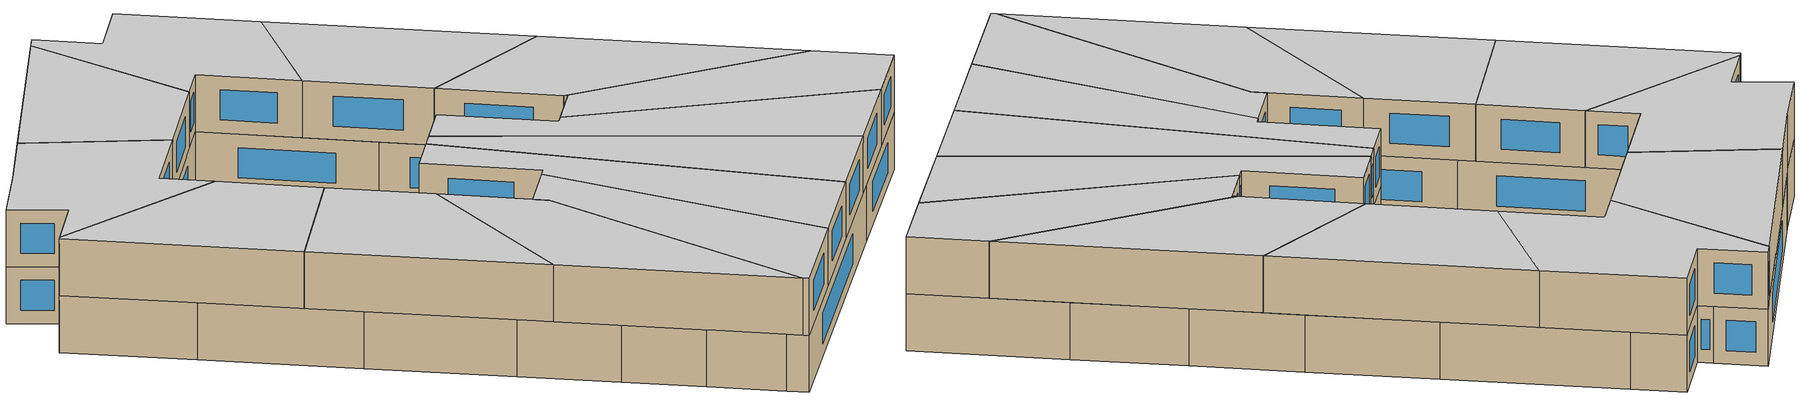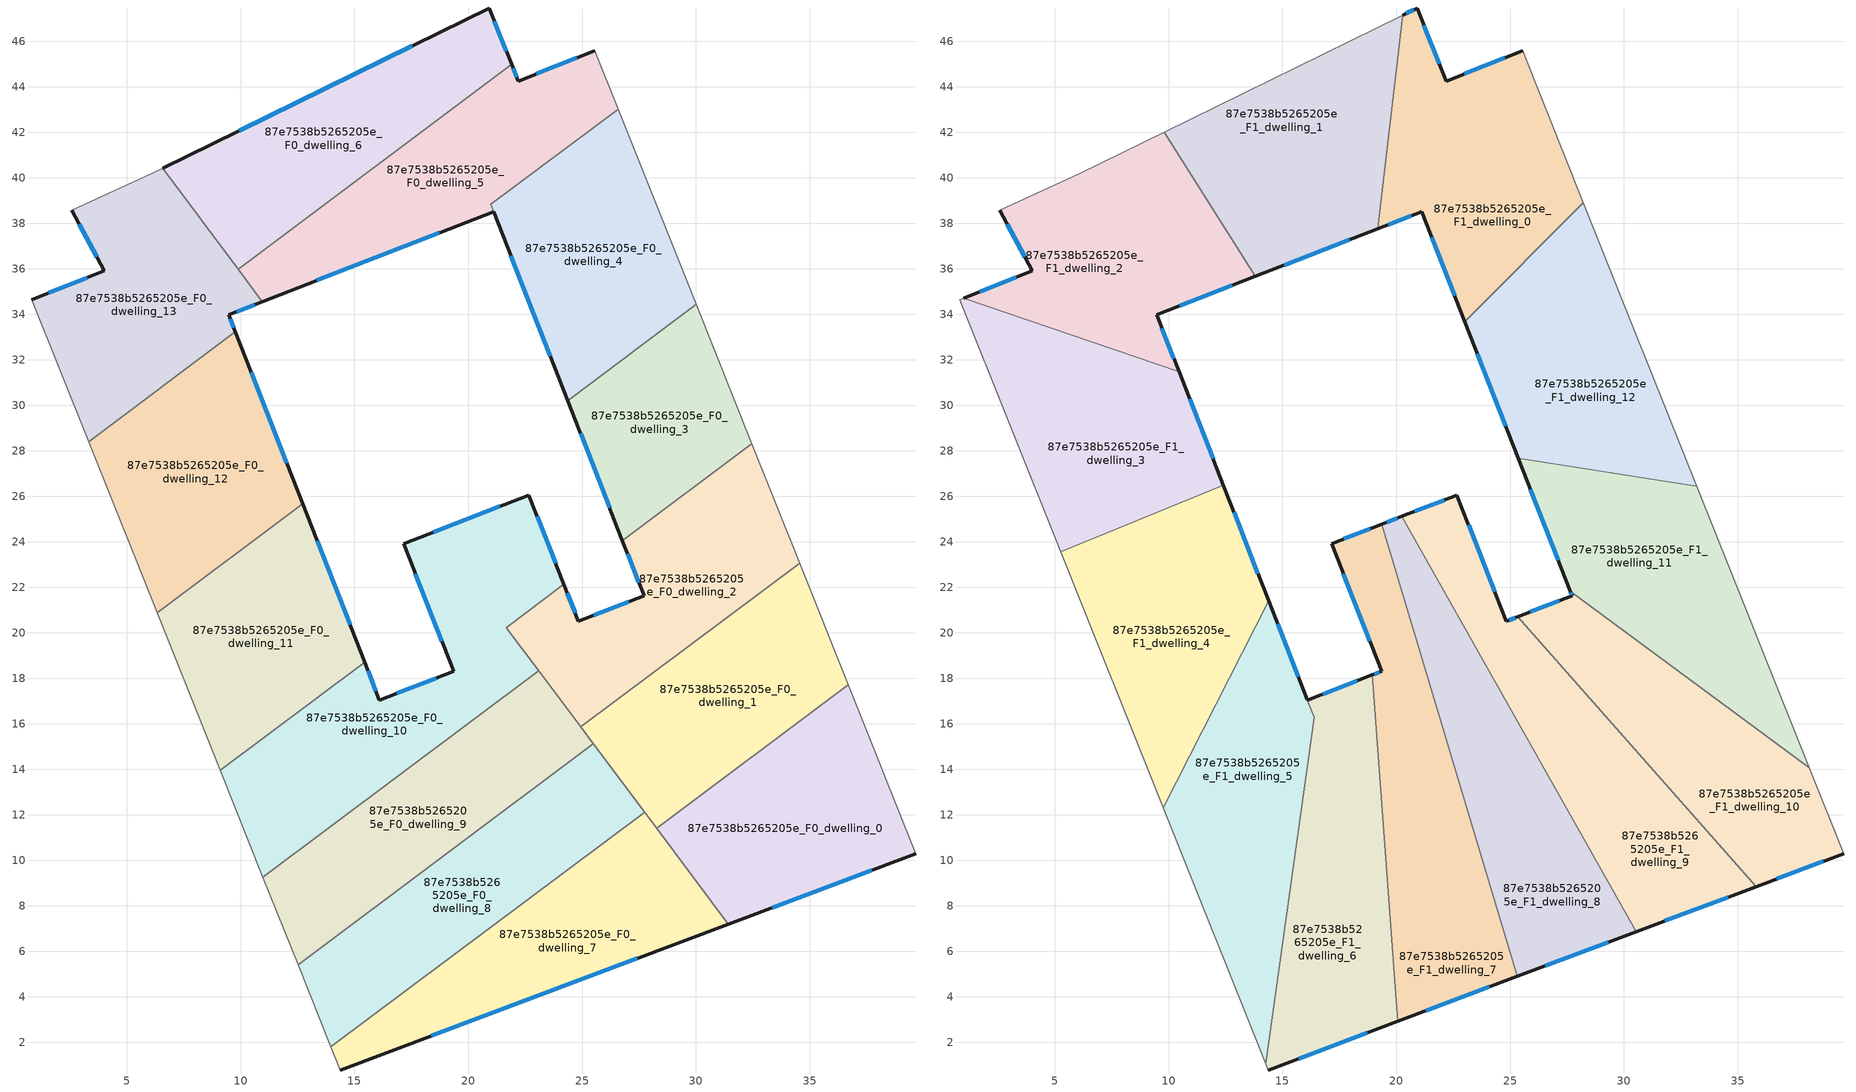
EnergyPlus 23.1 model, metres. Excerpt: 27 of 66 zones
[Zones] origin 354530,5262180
87e7538b5265205e_F0_dwelling_0
 floor ground (EU_floor_Construction): 36.7,17.71 39.67,10.3 31.42,7.2 28.28,11.4 z0
 wall outside (EU_wall_Construction): 31.42,7.2 39.67,10.3 z0:3
 wall to 87e7538b5265205e_F0_dwelling_1 (EU_wall_Construction): 36.7,17.71 28.28,11.4 z0:3
 wall adiabatic (EU_wall_Construction): 39.67,10.3 36.7,17.71 z0:3
 wall to 87e7538b5265205e_F0_dwelling_7 (EU_wall_Construction): 28.28,11.4 31.42,7.2 z0:3
 window (EU_Window_Construction): 33.36,7.92 37.73,9.57 z0.7:2.3
87e7538b5265205e_F0_dwelling_1
 floor ground (EU_floor_Construction): 34.56,23.06 36.7,17.71 28.28,11.4 24.94,15.86 z0
 wall to 87e7538b5265205e_F0_dwelling_2 (EU_wall_Construction): 34.56,23.06 24.94,15.86 z0:3
 wall adiabatic (EU_wall_Construction): 36.7,17.71 34.56,23.06 z0:3
 wall to 87e7538b5265205e_F0_dwelling_8 (EU_wall_Construction): 25.49,15.12 27.75,12.11 z0:3
 wall to 87e7538b5265205e_F0_dwelling_7 (EU_wall_Construction): 27.75,12.11 28.28,11.4 z0:3
 wall to 87e7538b5265205e_F0_dwelling_9 (EU_wall_Construction): 24.94,15.86 25.49,15.12 z0:3
87e7538b5265205e_F0_dwelling_10
 floor ground (EU_floor_Construction): 22.67,26.05 24.21,22.13 21.67,20.23 23.09,18.33 10.98,9.27 9.09,13.96 15.44,18.71 16.1,17.04 19.36,18.31 17.16,23.92 z0
 wall outside (EU_wall_Construction): 24.21,22.13 22.67,26.05 17.16,23.92 19.36,18.31 16.1,17.04 15.44,18.71 z0:3
 wall to 87e7538b5265205e_F0_dwelling_9 (EU_wall_Construction): 10.98,9.27 23.09,18.33 z0:3
 wall adiabatic (EU_wall_Construction): 9.09,13.96 10.98,9.27 z0:3
 wall to 87e7538b5265205e_F0_dwelling_11 (EU_wall_Construction): 15.44,18.71 9.09,13.96 z0:3
 wall to 87e7538b5265205e_F0_dwelling_2 (EU_wall_Construction): 23.09,18.33 21.67,20.23 24.21,22.13 z0:3
 window (EU_Window_Construction): 15.94,17.44 15.6,18.32 / 18.59,18.01 16.86,17.34 / 17.68,22.6 18.85,19.63 / 21.37,25.55 18.46,24.42 / 23.84,23.05 23.03,25.13 z0.7:2.3
87e7538b5265205e_F0_dwelling_11
 floor ground (EU_floor_Construction): 12.72,25.67 15.44,18.71 9.09,13.96 6.32,20.88 z0
 wall outside (EU_wall_Construction): 15.44,18.71 12.72,25.67 z0:3
 wall to 87e7538b5265205e_F0_dwelling_12 (EU_wall_Construction): 12.72,25.67 6.32,20.88 z0:3
 wall adiabatic (EU_wall_Construction): 6.32,20.88 9.09,13.96 z0:3
 window (EU_Window_Construction): 14.8,20.35 13.36,24.04 z0.7:2.3
87e7538b5265205e_F0_dwelling_12
 floor ground (EU_floor_Construction): 9.76,33.23 12.72,25.67 6.32,20.88 3.31,28.41 z0
 wall outside (EU_wall_Construction): 12.72,25.67 9.76,33.23 z0:3
 wall to 87e7538b5265205e_F0_dwelling_13 (EU_wall_Construction): 9.76,33.23 3.31,28.41 z0:3
 wall adiabatic (EU_wall_Construction): 3.31,28.41 6.32,20.88 z0:3
 window (EU_Window_Construction): 12.03,27.45 10.46,31.46 z0.7:2.3
87e7538b5265205e_F0_dwelling_13
 floor ground (EU_floor_Construction): 6.57,40.41 10.95,34.55 9.47,33.98 9.76,33.23 3.31,28.41 0.81,34.64 4,35.9 2.58,38.57 6.08,40.17 z0
 wall outside (EU_wall_Construction): 9.76,33.23 9.47,33.98 10.95,34.55 / 2.58,38.57 4,35.9 0.81,34.64 z0:3
 wall adiabatic (EU_wall_Construction): 0.81,34.64 3.31,28.41 / 6.57,40.41 6.08,40.17 2.58,38.57 z0:3
 wall to 87e7538b5265205e_F0_dwelling_6 (EU_wall_Construction): 9.89,35.98 6.57,40.41 z0:3
 wall to 87e7538b5265205e_F0_dwelling_5 (EU_wall_Construction): 10.95,34.55 9.89,35.98 z0:3
 window (EU_Window_Construction): 9.82,34.11 10.61,34.42 / 9.69,33.41 9.54,33.8 / 3.25,35.6 1.56,34.93 / 2.91,37.95 3.67,36.53 z0.7:2.3
87e7538b5265205e_F0_dwelling_2
 floor ground (EU_floor_Construction): 32.46,28.31 34.56,23.06 24.94,15.86 21.67,20.23 24.21,22.13 24.84,20.51 27.73,21.62 26.78,24.05 z0
 wall outside (EU_wall_Construction): 26.78,24.05 27.73,21.62 24.84,20.51 24.21,22.13 z0:3
 wall to 87e7538b5265205e_F0_dwelling_3 (EU_wall_Construction): 32.46,28.31 26.78,24.05 z0:3
 wall adiabatic (EU_wall_Construction): 34.56,23.06 32.46,28.31 z0:3
 wall to 87e7538b5265205e_F0_dwelling_9 (EU_wall_Construction): 23.09,18.33 24.94,15.86 z0:3
 window (EU_Window_Construction): 24.69,20.89 24.36,21.75 / 27.05,21.36 25.52,20.77 / 27,23.48 27.5,22.19 z0.7:2.3
87e7538b5265205e_F0_dwelling_3
 floor ground (EU_floor_Construction): 30.01,34.43 32.46,28.31 26.78,24.05 24.37,30.21 z0
 wall outside (EU_wall_Construction): 24.37,30.21 26.78,24.05 z0:3
 wall to 87e7538b5265205e_F0_dwelling_4 (EU_wall_Construction): 30.01,34.43 24.37,30.21 z0:3
 wall adiabatic (EU_wall_Construction): 32.46,28.31 30.01,34.43 z0:3
 window (EU_Window_Construction): 24.93,28.76 26.21,25.5 z0.7:2.3
87e7538b5265205e_F0_dwelling_4
 floor ground (EU_floor_Construction): 26.58,43 30.01,34.43 24.37,30.21 20.99,38.82 z0
 wall outside (EU_wall_Construction): 21.11,38.51 24.37,30.21 z0:3
 wall to 87e7538b5265205e_F0_dwelling_5 (EU_wall_Construction): 26.58,43 20.99,38.82 21.11,38.51 z0:3
 wall adiabatic (EU_wall_Construction): 30.01,34.43 26.58,43 z0:3
 window (EU_Window_Construction): 21.88,36.56 23.6,32.16 z0.7:2.3
 ceiling adiabatic (EU_roof_Construction): 28.23,38.89 26.58,43 20.99,38.82 23.01,33.67 z3
87e7538b5265205e_F0_dwelling_5
 floor ground (EU_floor_Construction): 25.55,45.58 26.58,43 20.99,38.82 21.11,38.51 10.95,34.55 9.89,35.98 21.91,44.98 22.2,44.25 z0
 wall outside (EU_wall_Construction): 25.55,45.58 22.2,44.25 21.91,44.98 / 10.95,34.55 21.11,38.51 z0:3
 wall to 87e7538b5265205e_F0_dwelling_6 (EU_wall_Construction): 21.91,44.98 9.89,35.98 z0:3
 wall adiabatic (EU_wall_Construction): 26.58,43 25.55,45.58 z0:3
 window (EU_Window_Construction): 22.13,44.42 21.98,44.8 / 24.77,45.26 22.99,44.56 / 13.34,35.48 18.73,37.58 z0.7:2.3
87e7538b5265205e_F0_dwelling_6
 floor ground (EU_floor_Construction): 20.91,47.46 21.91,44.98 9.89,35.98 6.57,40.41 z0
 wall outside (EU_wall_Construction): 21.91,44.98 20.91,47.46 6.57,40.41 z0:3
 window (EU_Window_Construction): 17.55,45.8 9.94,42.06 / 21.67,45.56 21.15,46.88 z0.7:2.3
87e7538b5265205e_F0_dwelling_7
 floor ground (EU_floor_Construction): 27.75,12.11 31.42,7.2 14.37,0.78 13.97,1.8 z0
 wall outside (EU_wall_Construction): 14.37,0.78 31.42,7.2 z0:3
 wall to 87e7538b5265205e_F0_dwelling_8 (EU_wall_Construction): 27.75,12.11 13.97,1.8 z0:3
 wall adiabatic (EU_wall_Construction): 13.97,1.8 14.37,0.78 z0:3
 window (EU_Window_Construction): 18.38,2.29 27.42,5.69 z0.7:2.3
 ceiling adiabatic (EU_roof_Construction): 31.42,7.2 27.75,12.11 27.64,12.03 30.56,6.87 z3
87e7538b5265205e_F0_dwelling_8
 floor ground (EU_floor_Construction): 25.49,15.12 27.75,12.11 13.97,1.8 12.52,5.41 z0
 wall to 87e7538b5265205e_F0_dwelling_9 (EU_wall_Construction): 25.49,15.12 12.52,5.41 z0:3
 wall adiabatic (EU_wall_Construction): 12.52,5.41 13.97,1.8 z0:3
87e7538b5265205e_F0_dwelling_9
 floor ground (EU_floor_Construction): 23.09,18.33 25.49,15.12 12.52,5.41 10.98,9.27 z0
 wall adiabatic (EU_wall_Construction): 10.98,9.27 12.52,5.41 z0:3
87e7538b5265205e_F1_dwelling_0
 floor adiabatic (EU_floor_Construction): 26.58,43 28.23,38.89 23.01,33.67 20.99,38.82 z3
 floor to 87e7538b5265205e_F0_dwelling_5 (EU_floor_Construction): 25.55,45.58 26.58,43 20.99,38.82 21.11,38.51 19.19,37.76 19.85,43.44 21.91,44.98 22.2,44.25 z3
 floor to 87e7538b5265205e_F0_dwelling_6 (EU_floor_Construction): 20.91,47.46 21.91,44.98 19.85,43.44 20.28,47.15 z3
 wall outside (EU_wall_Construction): 25.55,45.58 22.2,44.25 20.91,47.46 20.28,47.15 / 19.19,37.76 21.11,38.51 23.01,33.67 z3:6
 wall adiabatic (EU_wall_Construction): 28.23,38.89 25.55,45.58 z3:6
 wall to 87e7538b5265205e_F1_dwelling_12 (EU_wall_Construction): 23.01,33.67 28.23,38.89 z3:6
 wall to 87e7538b5265205e_F1_dwelling_1 (EU_wall_Construction): 20.28,47.15 19.19,37.76 z3:6
 window (EU_Window_Construction): 24.77,45.26 22.99,44.56 / 21.56,37.38 22.56,34.81 / 19.64,37.94 20.66,38.34 / 20.77,47.38 20.43,47.22 / 21.9,45 21.22,46.7 z3.7:5.3
 ceiling to 87e7538b5265205e_F2_dwelling_0 (EU_floor_Construction): 28.23,38.89 25.55,45.58 22.2,44.25 20.91,47.46 20.28,47.15 19.19,37.76 21.11,38.51 23.01,33.67 z6
87e7538b5265205e_F1_dwelling_1
 floor to 87e7538b5265205e_F0_dwelling_6 (EU_floor_Construction): 20.28,47.15 19.85,43.44 12.41,37.87 9.8,41.99 z3
 floor to 87e7538b5265205e_F0_dwelling_5 (EU_floor_Construction): 19.85,43.44 19.19,37.76 13.81,35.67 12.41,37.87 z3
 wall outside (EU_wall_Construction): 13.81,35.67 19.19,37.76 z3:6
 wall to 87e7538b5265205e_F1_dwelling_2 (EU_wall_Construction): 9.79,41.99 13.81,35.67 z3:6
 wall adiabatic (EU_wall_Construction): 20.28,47.15 9.79,41.99 z3:6
 window (EU_Window_Construction): 15.07,36.16 17.93,37.27 z3.7:5.3
 ceiling to 87e7538b5265205e_F2_dwelling_1 (EU_floor_Construction): 19.19,37.76 20.28,47.15 9.79,41.99 13.81,35.67 z6
87e7538b5265205e_F1_dwelling_10
 floor to 87e7538b5265205e_F0_dwelling_0 (EU_floor_Construction): 38.16,14.06 39.67,10.3 35.82,8.85 31.45,13.78 34.97,16.41 z3
 floor to 87e7538b5265205e_F0_dwelling_1 (EU_floor_Construction): 34.97,16.41 31.45,13.78 27.75,17.97 30.29,19.87 z3
 floor to 87e7538b5265205e_F0_dwelling_2 (EU_floor_Construction): 30.29,19.87 27.75,17.97 25.34,20.7 27.73,21.62 27.65,21.81 z3
 wall outside (EU_wall_Construction): 27.65,21.82 27.73,21.62 25.34,20.7 / 35.82,8.85 39.67,10.3 z3:6
 wall to 87e7538b5265205e_F1_dwelling_9 (EU_wall_Construction): 25.34,20.7 35.82,8.85 z3:6
 wall to 87e7538b5265205e_F1_dwelling_11 (EU_wall_Construction): 38.16,14.06 27.65,21.82 z3:6
 wall adiabatic (EU_wall_Construction): 39.67,10.3 38.16,14.06 z3:6
 window (EU_Window_Construction): 27.17,21.41 25.9,20.92 / 27.67,21.77 27.71,21.67 / 36.72,9.19 38.76,9.96 z3.7:5.3
 ceiling to 87e7538b5265205e_F2_dwelling_10 (EU_floor_Construction): 39.67,10.3 38.16,14.06 27.65,21.82 27.73,21.62 25.34,20.7 35.82,8.85 z6
87e7538b5265205e_F1_dwelling_11
 floor to 87e7538b5265205e_F0_dwelling_2 (EU_floor_Construction): 33.21,26.43 34.56,23.06 30.29,19.87 27.65,21.81 26.78,24.05 30.52,26.86 z3
 floor to 87e7538b5265205e_F0_dwelling_0 (EU_floor_Construction): 36.7,17.71 38.16,14.06 34.97,16.41 z3
 floor to 87e7538b5265205e_F0_dwelling_3 (EU_floor_Construction): 30.52,26.86 26.78,24.05 25.36,27.68 z3
 floor to 87e7538b5265205e_F0_dwelling_1 (EU_floor_Construction): 34.56,23.06 36.7,17.71 34.97,16.41 30.29,19.87 z3
 wall outside (EU_wall_Construction): 25.36,27.68 27.65,21.82 z3:6
 wall to 87e7538b5265205e_F1_dwelling_12 (EU_wall_Construction): 33.21,26.43 25.36,27.68 z3:6
 wall adiabatic (EU_wall_Construction): 38.16,14.06 33.21,26.43 z3:6
 window (EU_Window_Construction): 25.9,26.3 27.11,23.19 z3.7:5.3
 ceiling to 87e7538b5265205e_F2_dwelling_11 (EU_floor_Construction): 38.16,14.06 33.21,26.43 25.36,27.68 27.65,21.82 z6
87e7538b5265205e_F1_dwelling_12
 floor to 87e7538b5265205e_F0_dwelling_3 (EU_floor_Construction): 30.01,34.43 32.46,28.31 30.52,26.86 25.36,27.68 24.37,30.21 z3
 floor to 87e7538b5265205e_F0_dwelling_2 (EU_floor_Construction): 32.46,28.31 33.21,26.43 30.52,26.86 z3
 floor to 87e7538b5265205e_F0_dwelling_4 (EU_floor_Construction): 28.23,38.89 30.01,34.43 24.37,30.21 23.01,33.67 z3
 wall outside (EU_wall_Construction): 23.01,33.67 25.36,27.68 z3:6
 wall adiabatic (EU_wall_Construction): 33.21,26.43 28.23,38.89 z3:6
 window (EU_Window_Construction): 23.56,32.26 24.81,29.08 z3.7:5.3
 ceiling to 87e7538b5265205e_F2_dwelling_12 (EU_floor_Construction): 33.21,26.43 28.23,38.89 23.01,33.67 25.36,27.68 z6
87e7538b5265205e_F1_dwelling_2
 floor to 87e7538b5265205e_F0_dwelling_13 (EU_floor_Construction): 6.57,40.41 10.95,34.55 9.47,33.98 9.76,33.23 8.36,32.18 1,34.71 4,35.9 2.58,38.57 6.08,40.17 z3
 floor to 87e7538b5265205e_F0_dwelling_6 (EU_floor_Construction): 9.8,41.99 12.41,37.87 9.89,35.98 6.57,40.41 z3
 floor to 87e7538b5265205e_F0_dwelling_12 (EU_floor_Construction): 9.76,33.23 10.46,31.46 8.36,32.18 z3
 floor to 87e7538b5265205e_F0_dwelling_5 (EU_floor_Construction): 12.41,37.87 13.81,35.67 10.95,34.55 9.89,35.98 z3
 wall outside (EU_wall_Construction): 10.46,31.46 9.47,33.98 13.81,35.67 / 2.58,38.57 4,35.9 1,34.71 z3:6
 wall adiabatic (EU_wall_Construction): 9.79,41.99 6.08,40.17 2.58,38.57 z3:6
 wall to 87e7538b5265205e_F1_dwelling_3 (EU_wall_Construction): 1,34.71 10.46,31.46 z3:6
 window (EU_Window_Construction): 10.49,34.37 12.79,35.27 / 10.22,32.05 9.7,33.39 / 3.3,35.62 1.7,34.99 / 2.91,37.95 3.67,36.53 z3.7:5.3
 ceiling to 87e7538b5265205e_F2_dwelling_2 (EU_floor_Construction): 10.46,31.46 9.47,33.98 13.81,35.67 9.79,41.99 6.08,40.17 2.58,38.57 4,35.9 1,34.71 z6
87e7538b5265205e_F1_dwelling_3
 floor to 87e7538b5265205e_F0_dwelling_12 (EU_floor_Construction): 10.46,31.46 12.41,26.48 5.25,23.57 3.31,28.41 8.36,32.18 z3
 floor to 87e7538b5265205e_F0_dwelling_13 (EU_floor_Construction): 8.36,32.18 3.31,28.41 0.81,34.64 1,34.71 z3
 wall outside (EU_wall_Construction): 12.41,26.48 10.46,31.46 z3:6
 wall to 87e7538b5265205e_F1_dwelling_4 (EU_wall_Construction): 5.25,23.57 12.41,26.48 z3:6
 wall adiabatic (EU_wall_Construction): 1,34.71 0.81,34.64 5.25,23.57 z3:6
 window (EU_Window_Construction): 11.95,27.65 10.91,30.29 z3.7:5.3
 ceiling to 87e7538b5265205e_F2_dwelling_3 (EU_floor_Construction): 12.41,26.48 10.46,31.46 1,34.71 0.81,34.64 5.25,23.57 z6
87e7538b5265205e_F1_dwelling_4
 floor to 87e7538b5265205e_F0_dwelling_11 (EU_floor_Construction): 12.72,25.67 14.39,21.41 11.53,15.78 9.09,13.96 6.32,20.89 z3
 floor to 87e7538b5265205e_F0_dwelling_10 (EU_floor_Construction): 11.53,15.78 9.76,12.31 9.09,13.96 z3
 floor to 87e7538b5265205e_F0_dwelling_12 (EU_floor_Construction): 12.41,26.48 12.72,25.67 6.32,20.89 5.25,23.57 z3
 wall outside (EU_wall_Construction): 14.39,21.41 12.41,26.48 z3:6
 wall to 87e7538b5265205e_F1_dwelling_5 (EU_wall_Construction): 9.76,12.31 14.39,21.41 z3:6
 wall adiabatic (EU_wall_Construction): 5.25,23.57 9.76,12.31 z3:6
 window (EU_Window_Construction): 13.92,22.6 12.87,25.29 z3.7:5.3
 ceiling to 87e7538b5265205e_F2_dwelling_4 (EU_floor_Construction): 9.76,12.31 14.39,21.41 12.41,26.48 5.25,23.57 z6
87e7538b5265205e_F1_dwelling_5
 floor to 87e7538b5265205e_F0_dwelling_10 (EU_floor_Construction): 15.44,18.71 16.4,16.28 15.93,12.98 10.98,9.27 9.76,12.31 11.53,15.78 z3
 floor to 87e7538b5265205e_F0_dwelling_11 (EU_floor_Construction): 14.39,21.41 15.44,18.71 11.53,15.78 z3
 floor to 87e7538b5265205e_F0_dwelling_9 (EU_floor_Construction): 15.93,12.98 15.15,7.38 12.52,5.41 10.98,9.27 z3
 floor to 87e7538b5265205e_F0_dwelling_8 (EU_floor_Construction): 15.15,7.38 14.42,2.14 13.97,1.8 12.52,5.41 z3
 floor to 87e7538b5265205e_F0_dwelling_7 (EU_floor_Construction): 14.42,2.14 14.27,1.06 13.97,1.8 z3
 wall outside (EU_wall_Construction): 16.09,17.05 14.39,21.41 z3:6
 wall to 87e7538b5265205e_F1_dwelling_6 (EU_wall_Construction): 14.27,1.05 16.4,16.28 16.1,17.04 z3:6
 wall adiabatic (EU_wall_Construction): 9.76,12.31 14.27,1.05 z3:6
 window (EU_Window_Construction): 15.69,18.07 14.79,20.39 z3.7:5.3
 ceiling to 87e7538b5265205e_F2_dwelling_5 (EU_floor_Construction): 14.27,1.05 16.4,16.28 14.39,21.41 9.76,12.31 z6
87e7538b5265205e_F1_dwelling_6
 floor to 87e7538b5265205e_F0_dwelling_8 (EU_floor_Construction): 19.5,10.63 19.83,6.18 14.42,2.14 15.15,7.38 z3
 floor to 87e7538b5265205e_F0_dwelling_10 (EU_floor_Construction): 18.94,18.14 19.15,15.38 15.93,12.98 16.4,16.28 16.1,17.04 z3
 floor to 87e7538b5265205e_F0_dwelling_7 (EU_floor_Construction): 19.83,6.18 20.07,2.92 14.37,0.78 14.27,1.06 14.42,2.14 z3
 floor to 87e7538b5265205e_F0_dwelling_9 (EU_floor_Construction): 19.15,15.38 19.5,10.63 15.15,7.38 15.93,12.98 z3
 wall outside (EU_wall_Construction): 18.94,18.14 16.1,17.04 / 14.37,0.78 20.07,2.92 z3:6
 wall to 87e7538b5265205e_F1_dwelling_7 (EU_wall_Construction): 20.07,2.92 18.94,18.14 z3:6
 wall adiabatic (EU_wall_Construction): 14.27,1.05 14.37,0.78 z3:6
 window (EU_Window_Construction): 18.27,17.89 16.77,17.3 / 15.71,1.29 18.73,2.42 z3.7:5.3
 ceiling to 87e7538b5265205e_F2_dwelling_6 (EU_floor_Construction): 20.07,2.92 18.94,18.14 16.1,17.04 16.4,16.28 14.27,1.05 14.37,0.78 z6
87e7538b5265205e_F1_dwelling_7
 floor to 87e7538b5265205e_F0_dwelling_9 (EU_floor_Construction): 21.63,17.23 22.85,13.15 19.5,10.63 19.15,15.38 z3
 floor to 87e7538b5265205e_F0_dwelling_10 (EU_floor_Construction): 19.37,24.77 21.63,17.23 19.15,15.38 18.94,18.14 19.36,18.31 17.16,23.92 z3
 floor to 87e7538b5265205e_F0_dwelling_7 (EU_floor_Construction): 24,9.31 25.32,4.9 20.07,2.92 19.83,6.18 z3
 floor to 87e7538b5265205e_F0_dwelling_8 (EU_floor_Construction): 22.85,13.15 24,9.31 19.83,6.18 19.5,10.63 z3
 wall outside (EU_wall_Construction): 19.37,24.78 17.16,23.92 19.36,18.31 18.94,18.14 / 20.07,2.92 25.32,4.9 z3:6
 wall to 87e7538b5265205e_F1_dwelling_8 (EU_wall_Construction): 25.32,4.9 19.37,24.78 z3:6
 window (EU_Window_Construction): 17.68,22.6 18.85,19.63 / 18.85,24.57 17.68,24.12 / 21.3,3.39 24.09,4.44 / 19.26,18.27 19.04,18.18 z3.7:5.3
 ceiling to 87e7538b5265205e_F2_dwelling_7 (EU_floor_Construction): 25.32,4.9 19.37,24.78 17.16,23.92 19.36,18.31 18.94,18.14 20.07,2.92 z6
87e7538b5265205e_F1_dwelling_8
 floor to 87e7538b5265205e_F0_dwelling_7 (EU_floor_Construction): 27.64,12.03 30.56,6.87 25.32,4.9 24,9.31 z3
 floor to 87e7538b5265205e_F0_dwelling_9 (EU_floor_Construction): 23.09,18.33 25.49,15.12 22.85,13.15 21.63,17.23 z3
 floor to 87e7538b5265205e_F0_dwelling_10 (EU_floor_Construction): 20.25,25.12 22.61,20.93 21.67,20.23 23.09,18.33 21.63,17.23 19.37,24.77 z3
 floor to 87e7538b5265205e_F0_dwelling_8 (EU_floor_Construction): 25.49,15.12 27.13,12.94 27.64,12.03 24,9.31 22.85,13.15 z3
 floor to 87e7538b5265205e_F0_dwelling_1 (EU_floor_Construction): 25.31,16.15 27.13,12.94 24.94,15.86 z3
 floor to 87e7538b5265205e_F0_dwelling_2 (EU_floor_Construction): 22.61,20.93 25.31,16.15 24.94,15.86 21.67,20.23 z3
 wall outside (EU_wall_Construction): 20.25,25.12 19.37,24.78 / 25.32,4.9 30.56,6.87 z3:6
 wall to 87e7538b5265205e_F1_dwelling_9 (EU_wall_Construction): 30.56,6.87 20.25,25.12 z3:6
 window (EU_Window_Construction): 20.04,25.04 19.57,24.86 / 26.55,5.36 29.33,6.41 z3.7:5.3
 ceiling to 87e7538b5265205e_F2_dwelling_8 (EU_floor_Construction): 30.56,6.87 20.25,25.12 19.37,24.78 25.32,4.9 z6
87e7538b5265205e_F1_dwelling_9
 floor to 87e7538b5265205e_F0_dwelling_2 (EU_floor_Construction): 25.34,20.7 27.75,17.97 25.31,16.15 22.61,20.93 24.21,22.13 24.84,20.51 z3
 floor to 87e7538b5265205e_F0_dwelling_0 (EU_floor_Construction): 31.45,13.78 35.82,8.85 31.42,7.2 28.28,11.4 z3
 floor to 87e7538b5265205e_F0_dwelling_10 (EU_floor_Construction): 22.67,26.05 24.21,22.13 22.61,20.93 20.25,25.12 z3
 floor to 87e7538b5265205e_F0_dwelling_1 (EU_floor_Construction): 27.75,17.97 31.45,13.78 28.28,11.4 27.13,12.94 25.31,16.15 z3
 floor to 87e7538b5265205e_F0_dwelling_8 (EU_floor_Construction): 27.13,12.94 27.75,12.11 27.64,12.03 z3
 floor adiabatic (EU_floor_Construction): 35.82,8.85 30.56,6.87 27.64,12.03 27.75,12.11 31.42,7.2 z3
 wall outside (EU_wall_Construction): 25.34,20.7 24.84,20.51 22.67,26.05 20.25,25.12 / 30.56,6.87 35.82,8.85 z3:6
 window (EU_Window_Construction): 24.33,21.81 23.18,24.75 / 25.22,20.65 24.96,20.55 / 31.79,7.33 34.58,8.38 / 22.1,25.83 20.82,25.34 z3.7:5.3
 ceiling to 87e7538b5265205e_F2_dwelling_9 (EU_floor_Construction): 35.82,8.85 25.34,20.7 24.84,20.51 22.67,26.05 20.25,25.12 30.56,6.87 z6
[Building]
EU S2 Campaign: North Axis=0; Terrain=City; Solar Distribution=FullExterior
[Site:Location]
Budapest.Ferenc.Liszt.Intl.AP: Latitude=47.437; Longitude=19.256; Time Zone=1; Elevation=185
[SizingPeriod:WeatherFileDays]
AnnualSizingPeriod: Begin Month=1; Begin Day of Month=1; End Month=12; End Day of Month=31; Day of Week for Start Day=Monday; Use Weather File Daylight Saving Period=No; Use Weather File Rain and Snow Indicators=No
[MATERIAL]
EU_InternalMass_Material: Roughness=MediumRough; Thickness=0.1; Conductivity=1; Density=1800; Specific Heat=900; Thermal Absorptance=0.9; Solar Absorptance=0.7; Visible Absorptance=0.7
[MATERIAL:NOMASS] Roughness=MediumRough; Thermal Absorptance=0.9; Solar Absorptance=0.7; Visible Absorptance=0.7
Name | Thermal Resistance
EU_wall_NoMass | 0.832559
EU_roof_NoMass | 1.39638
EU_floor_NoMass | 0.872794
[WINDOWMATERIAL:SIMPLEGLAZINGSYSTEM]
EU_Window_SimpleGlazing: UFactor=2.79869; Solar Heat Gain Coefficient=0.75; Visible Transmittance=0.75
[CONSTRUCTION]
EU_wall_Construction: EU_wall_NoMass
EU_roof_Construction: EU_roof_NoMass
EU_floor_Construction: EU_floor_NoMass
EU_Window_Construction: EU_Window_SimpleGlazing
EU_InternalMass_Construction: EU_InternalMass_Material
[ZONE] Type=1; Multiplier=1; Ceiling Height=autocalculate; Floor Area=autocalculate; Part of Total Floor Area=Yes
Name | Volume
87e7538b5265205e_F0_dwelling_0 | 188.397
87e7538b5265205e_F1_dwelling_0 | 202.916
87e7538b5265205e_F0_dwelling_1 | 188.406
87e7538b5265205e_F1_dwelling_1 | 202.899
87e7538b5265205e_F0_dwelling_10 | 257.925
87e7538b5265205e_F1_dwelling_10 | 192.423
87e7538b5265205e_F0_dwelling_11 | 172.008
87e7538b5265205e_F1_dwelling_11 | 202.202
87e7538b5265205e_F0_dwelling_12 | 188.412
87e7538b5265205e_F1_dwelling_12 | 202.886
87e7538b5265205e_F0_dwelling_13; 87e7538b5265205e_F0_dwelling_6 | 188.405
87e7538b5265205e_F0_dwelling_2 | 188.395
87e7538b5265205e_F1_dwelling_2 | 202.883
87e7538b5265205e_F0_dwelling_3 | 135.266
87e7538b5265205e_F1_dwelling_3 | 202.897
87e7538b5265205e_F0_dwelling_4 | 187.824
87e7538b5265205e_F1_dwelling_4 | 202.905
87e7538b5265205e_F0_dwelling_5 | 188.978
87e7538b5265205e_F1_dwelling_5 | 201.983
87e7538b5265205e_F1_dwelling_6 | 194.186
87e7538b5265205e_F0_dwelling_7 | 188.391
87e7538b5265205e_F1_dwelling_7 | 212.564
87e7538b5265205e_F0_dwelling_8 | 188.431
87e7538b5265205e_F1_dwelling_8 | 202.898
87e7538b5265205e_F0_dwelling_9 | 188.417
87e7538b5265205e_F1_dwelling_9 | 214.062
[INTERNALMASS] Construction=EU_InternalMass_Construction
Name | Zone or ZoneList | Surface Area
87e7538b5265205e_F0_dwelling_0_EU_InternalMass | 87e7538b5265205e_F0_dwelling_0 | 62.7988
87e7538b5265205e_F0_dwelling_1_EU_InternalMass | 87e7538b5265205e_F0_dwelling_1 | 62.802
87e7538b5265205e_F0_dwelling_2_EU_InternalMass | 87e7538b5265205e_F0_dwelling_2 | 62.7983
87e7538b5265205e_F0_dwelling_3_EU_InternalMass | 87e7538b5265205e_F0_dwelling_3 | 45.0887
87e7538b5265205e_F0_dwelling_4_EU_InternalMass | 87e7538b5265205e_F0_dwelling_4 | 62.604
87e7538b5265205e_F0_dwelling_5_EU_InternalMass | 87e7538b5265205e_F0_dwelling_5 | 62.9933
87e7538b5265205e_F0_dwelling_6_EU_InternalMass | 87e7538b5265205e_F0_dwelling_6 | 62.8018
87e7538b5265205e_F0_dwelling_7_EU_InternalMass | 87e7538b5265205e_F0_dwelling_7 | 62.7967
87e7538b5265205e_F0_dwelling_8_EU_InternalMass | 87e7538b5265205e_F0_dwelling_8 | 62.8103
87e7538b5265205e_F0_dwelling_9_EU_InternalMass | 87e7538b5265205e_F0_dwelling_9 | 62.8056
87e7538b5265205e_F0_dwelling_10_EU_InternalMass | 87e7538b5265205e_F0_dwelling_10 | 85.9739
87e7538b5265205e_F0_dwelling_11_EU_InternalMass | 87e7538b5265205e_F0_dwelling_11 | 57.336
87e7538b5265205e_F0_dwelling_12_EU_InternalMass | 87e7538b5265205e_F0_dwelling_12 | 62.8039
87e7538b5265205e_F0_dwelling_13_EU_InternalMass | 87e7538b5265205e_F0_dwelling_13 | 62.8014
87e7538b5265205e_F1_dwelling_0_EU_InternalMass | 87e7538b5265205e_F1_dwelling_0 | 67.6363
87e7538b5265205e_F1_dwelling_1_EU_InternalMass | 87e7538b5265205e_F1_dwelling_1 | 67.6331
87e7538b5265205e_F1_dwelling_2_EU_InternalMass | 87e7538b5265205e_F1_dwelling_2 | 67.6278
87e7538b5265205e_F1_dwelling_3_EU_InternalMass | 87e7538b5265205e_F1_dwelling_3 | 67.6323
87e7538b5265205e_F1_dwelling_4_EU_InternalMass | 87e7538b5265205e_F1_dwelling_4 | 67.6351
87e7538b5265205e_F1_dwelling_5_EU_InternalMass | 87e7538b5265205e_F1_dwelling_5 | 67.3308
87e7538b5265205e_F1_dwelling_6_EU_InternalMass | 87e7538b5265205e_F1_dwelling_6 | 64.7281
87e7538b5265205e_F1_dwelling_7_EU_InternalMass | 87e7538b5265205e_F1_dwelling_7 | 70.8539
87e7538b5265205e_F1_dwelling_8_EU_InternalMass | 87e7538b5265205e_F1_dwelling_8 | 67.6328
87e7538b5265205e_F1_dwelling_9_EU_InternalMass | 87e7538b5265205e_F1_dwelling_9 | 71.3524
87e7538b5265205e_F1_dwelling_10_EU_InternalMass | 87e7538b5265205e_F1_dwelling_10 | 64.1413
87e7538b5265205e_F1_dwelling_11_EU_InternalMass | 87e7538b5265205e_F1_dwelling_11 | 67.4006
87e7538b5265205e_F1_dwelling_12_EU_InternalMass | 87e7538b5265205e_F1_dwelling_12 | 67.6284
[OTHEREQUIPMENT] Fuel Type=Electricity; Design Level Calculation Method=Watts/Area; Power per Zone Floor Area=1; Fraction Latent=0; Fraction Radiant=0; Fraction Lost=0; Carbon Dioxide Generation Rate=0; EndUse Subcategory=EU_Step8_InternalGains
Name | Zone or ZoneList or Space or SpaceList | Schedule
EU_Step8_InternalGain_87e7538b5265205e_F0_dwelling_0_f000 | 87e7538b5265205e_F0_dwelling_0 | EU_Step8_GainSchedule_87e7538b5265205e_F0_dwelling_0_f000
EU_Step8_InternalGain_87e7538b5265205e_F0_dwelling_1_f000 | 87e7538b5265205e_F0_dwelling_1 | EU_Step8_GainSchedule_87e7538b5265205e_F0_dwelling_1_f000
EU_Step8_InternalGain_87e7538b5265205e_F0_dwelling_2_f000 | 87e7538b5265205e_F0_dwelling_2 | EU_Step8_GainSchedule_87e7538b5265205e_F0_dwelling_2_f000
EU_Step8_InternalGain_87e7538b5265205e_F0_dwelling_3_f000 | 87e7538b5265205e_F0_dwelling_3 | EU_Step8_GainSchedule_87e7538b5265205e_F0_dwelling_3_f000
EU_Step8_InternalGain_87e7538b5265205e_F0_dwelling_4_f000 | 87e7538b5265205e_F0_dwelling_4 | EU_Step8_GainSchedule_87e7538b5265205e_F0_dwelling_4_f000
EU_Step8_InternalGain_87e7538b5265205e_F0_dwelling_5_f000 | 87e7538b5265205e_F0_dwelling_5 | EU_Step8_GainSchedule_87e7538b5265205e_F0_dwelling_5_f000
EU_Step8_InternalGain_87e7538b5265205e_F0_dwelling_6_f000 | 87e7538b5265205e_F0_dwelling_6 | EU_Step8_GainSchedule_87e7538b5265205e_F0_dwelling_6_f000
EU_Step8_InternalGain_87e7538b5265205e_F0_dwelling_7_f000 | 87e7538b5265205e_F0_dwelling_7 | EU_Step8_GainSchedule_87e7538b5265205e_F0_dwelling_7_f000
EU_Step8_InternalGain_87e7538b5265205e_F0_dwelling_8_f000 | 87e7538b5265205e_F0_dwelling_8 | EU_Step8_GainSchedule_87e7538b5265205e_F0_dwelling_8_f000
EU_Step8_InternalGain_87e7538b5265205e_F0_dwelling_9_f000 | 87e7538b5265205e_F0_dwelling_9 | EU_Step8_GainSchedule_87e7538b5265205e_F0_dwelling_9_f000
EU_Step8_InternalGain_87e7538b5265205e_F0_dwelling_10_f000 | 87e7538b5265205e_F0_dwelling_10 | EU_Step8_GainSchedule_87e7538b5265205e_F0_dwelling_10_f000
EU_Step8_InternalGain_87e7538b5265205e_F0_dwelling_11_f000 | 87e7538b5265205e_F0_dwelling_11 | EU_Step8_GainSchedule_87e7538b5265205e_F0_dwelling_11_f000
EU_Step8_InternalGain_87e7538b5265205e_F0_dwelling_12_f000 | 87e7538b5265205e_F0_dwelling_12 | EU_Step8_GainSchedule_87e7538b5265205e_F0_dwelling_12_f000
EU_Step8_InternalGain_87e7538b5265205e_F0_dwelling_13_f000 | 87e7538b5265205e_F0_dwelling_13 | EU_Step8_GainSchedule_87e7538b5265205e_F0_dwelling_13_f000
EU_Step8_InternalGain_87e7538b5265205e_F1_dwelling_0_f000 | 87e7538b5265205e_F1_dwelling_0 | EU_Step8_GainSchedule_87e7538b5265205e_F1_dwelling_0_f000
EU_Step8_InternalGain_87e7538b5265205e_F1_dwelling_1_f000 | 87e7538b5265205e_F1_dwelling_1 | EU_Step8_GainSchedule_87e7538b5265205e_F1_dwelling_1_f000
EU_Step8_InternalGain_87e7538b5265205e_F1_dwelling_2_f000 | 87e7538b5265205e_F1_dwelling_2 | EU_Step8_GainSchedule_87e7538b5265205e_F1_dwelling_2_f000
EU_Step8_InternalGain_87e7538b5265205e_F1_dwelling_3_f000 | 87e7538b5265205e_F1_dwelling_3 | EU_Step8_GainSchedule_87e7538b5265205e_F1_dwelling_3_f000
EU_Step8_InternalGain_87e7538b5265205e_F1_dwelling_4_f000 | 87e7538b5265205e_F1_dwelling_4 | EU_Step8_GainSchedule_87e7538b5265205e_F1_dwelling_4_f000
EU_Step8_InternalGain_87e7538b5265205e_F1_dwelling_5_f000 | 87e7538b5265205e_F1_dwelling_5 | EU_Step8_GainSchedule_87e7538b5265205e_F1_dwelling_5_f000
EU_Step8_InternalGain_87e7538b5265205e_F1_dwelling_6_f000 | 87e7538b5265205e_F1_dwelling_6 | EU_Step8_GainSchedule_87e7538b5265205e_F1_dwelling_6_f000
EU_Step8_InternalGain_87e7538b5265205e_F1_dwelling_7_f000 | 87e7538b5265205e_F1_dwelling_7 | EU_Step8_GainSchedule_87e7538b5265205e_F1_dwelling_7_f000
EU_Step8_InternalGain_87e7538b5265205e_F1_dwelling_8_f000 | 87e7538b5265205e_F1_dwelling_8 | EU_Step8_GainSchedule_87e7538b5265205e_F1_dwelling_8_f000
EU_Step8_InternalGain_87e7538b5265205e_F1_dwelling_9_f000 | 87e7538b5265205e_F1_dwelling_9 | EU_Step8_GainSchedule_87e7538b5265205e_F1_dwelling_9_f000
EU_Step8_InternalGain_87e7538b5265205e_F1_dwelling_10_f000 | 87e7538b5265205e_F1_dwelling_10 | EU_Step8_GainSchedule_87e7538b5265205e_F1_dwelling_10_f000
EU_Step8_InternalGain_87e7538b5265205e_F1_dwelling_11_f000 | 87e7538b5265205e_F1_dwelling_11 | EU_Step8_GainSchedule_87e7538b5265205e_F1_dwelling_11_f000
EU_Step8_InternalGain_87e7538b5265205e_F1_dwelling_12_f000 | 87e7538b5265205e_F1_dwelling_12 | EU_Step8_GainSchedule_87e7538b5265205e_F1_dwelling_12_f000
[ZONEVENTILATION:DESIGNFLOWRATE] Schedule=EU_AlwaysOn; Design Flow Rate Calculation Method=AirChanges/Hour; Air Changes per Hour=0.475469; Ventilation Type=Natural; Fan Pressure Rise=0; Fan Total Efficiency=1; Constant Term Coefficient=1; Temperature Term Coefficient=0; Velocity Term Coefficient=0; Velocity Squared Term Coefficient=0; Minimum Indoor Temperature=-100; Maximum Indoor Temperature=100; Delta Temperature=-100; Minimum Outdoor Temperature=-100; Maximum Outdoor Temperature=100; Maximum Wind Speed=40
Name | Zone or ZoneList or Space or SpaceList
EU_ConstantAir_87e7538b5265205e_F0_dwelling_0 | 87e7538b5265205e_F0_dwelling_0
EU_ConstantAir_87e7538b5265205e_F0_dwelling_1 | 87e7538b5265205e_F0_dwelling_1
EU_ConstantAir_87e7538b5265205e_F0_dwelling_2 | 87e7538b5265205e_F0_dwelling_2
EU_ConstantAir_87e7538b5265205e_F0_dwelling_3 | 87e7538b5265205e_F0_dwelling_3
EU_ConstantAir_87e7538b5265205e_F0_dwelling_4 | 87e7538b5265205e_F0_dwelling_4
EU_ConstantAir_87e7538b5265205e_F0_dwelling_5 | 87e7538b5265205e_F0_dwelling_5
EU_ConstantAir_87e7538b5265205e_F0_dwelling_6 | 87e7538b5265205e_F0_dwelling_6
EU_ConstantAir_87e7538b5265205e_F0_dwelling_7 | 87e7538b5265205e_F0_dwelling_7
EU_ConstantAir_87e7538b5265205e_F0_dwelling_8 | 87e7538b5265205e_F0_dwelling_8
EU_ConstantAir_87e7538b5265205e_F0_dwelling_9 | 87e7538b5265205e_F0_dwelling_9
EU_ConstantAir_87e7538b5265205e_F0_dwelling_10 | 87e7538b5265205e_F0_dwelling_10
EU_ConstantAir_87e7538b5265205e_F0_dwelling_11 | 87e7538b5265205e_F0_dwelling_11
EU_ConstantAir_87e7538b5265205e_F0_dwelling_12 | 87e7538b5265205e_F0_dwelling_12
EU_ConstantAir_87e7538b5265205e_F0_dwelling_13 | 87e7538b5265205e_F0_dwelling_13
EU_ConstantAir_87e7538b5265205e_F1_dwelling_0 | 87e7538b5265205e_F1_dwelling_0
EU_ConstantAir_87e7538b5265205e_F1_dwelling_1 | 87e7538b5265205e_F1_dwelling_1
EU_ConstantAir_87e7538b5265205e_F1_dwelling_2 | 87e7538b5265205e_F1_dwelling_2
EU_ConstantAir_87e7538b5265205e_F1_dwelling_3 | 87e7538b5265205e_F1_dwelling_3
EU_ConstantAir_87e7538b5265205e_F1_dwelling_4 | 87e7538b5265205e_F1_dwelling_4
EU_ConstantAir_87e7538b5265205e_F1_dwelling_5 | 87e7538b5265205e_F1_dwelling_5
EU_ConstantAir_87e7538b5265205e_F1_dwelling_6 | 87e7538b5265205e_F1_dwelling_6
EU_ConstantAir_87e7538b5265205e_F1_dwelling_7 | 87e7538b5265205e_F1_dwelling_7
EU_ConstantAir_87e7538b5265205e_F1_dwelling_8 | 87e7538b5265205e_F1_dwelling_8
EU_ConstantAir_87e7538b5265205e_F1_dwelling_9 | 87e7538b5265205e_F1_dwelling_9
EU_ConstantAir_87e7538b5265205e_F1_dwelling_10 | 87e7538b5265205e_F1_dwelling_10
EU_ConstantAir_87e7538b5265205e_F1_dwelling_11 | 87e7538b5265205e_F1_dwelling_11
EU_ConstantAir_87e7538b5265205e_F1_dwelling_12 | 87e7538b5265205e_F1_dwelling_12
[HVACTEMPLATE:THERMOSTAT] Constant Heating Setpoint=20; Constant Cooling Setpoint=50
EU_HeatOnly_87e7538b5265205e_F0_dwelling_0; EU_HeatOnly_87e7538b5265205e_F0_dwelling_1; EU_HeatOnly_87e7538b5265205e_F0_dwelling_2; EU_HeatOnly_87e7538b5265205e_F0_dwelling_3; EU_HeatOnly_87e7538b5265205e_F0_dwelling_4; EU_HeatOnly_87e7538b5265205e_F0_dwelling_5; EU_HeatOnly_87e7538b5265205e_F0_dwelling_6; EU_HeatOnly_87e7538b5265205e_F0_dwelling_7; EU_HeatOnly_87e7538b5265205e_F0_dwelling_8; EU_HeatOnly_87e7538b5265205e_F0_dwelling_9; EU_HeatOnly_87e7538b5265205e_F0_dwelling_10; EU_HeatOnly_87e7538b5265205e_F0_dwelling_11; EU_HeatOnly_87e7538b5265205e_F0_dwelling_12; EU_HeatOnly_87e7538b5265205e_F0_dwelling_13; EU_HeatOnly_87e7538b5265205e_F1_dwelling_0; EU_HeatOnly_87e7538b5265205e_F1_dwelling_1; EU_HeatOnly_87e7538b5265205e_F1_dwelling_2; EU_HeatOnly_87e7538b5265205e_F1_dwelling_3; EU_HeatOnly_87e7538b5265205e_F1_dwelling_4; EU_HeatOnly_87e7538b5265205e_F1_dwelling_5; EU_HeatOnly_87e7538b5265205e_F1_dwelling_6; EU_HeatOnly_87e7538b5265205e_F1_dwelling_7; EU_HeatOnly_87e7538b5265205e_F1_dwelling_8; EU_HeatOnly_87e7538b5265205e_F1_dwelling_9; EU_HeatOnly_87e7538b5265205e_F1_dwelling_10; EU_HeatOnly_87e7538b5265205e_F1_dwelling_11; EU_HeatOnly_87e7538b5265205e_F1_dwelling_12; EU_HeatOnly_87e7538b5265205e_F2_dwelling_0; EU_HeatOnly_87e7538b5265205e_F2_dwelling_1; EU_HeatOnly_87e7538b5265205e_F2_dwelling_2; EU_HeatOnly_87e7538b5265205e_F2_dwelling_3; EU_HeatOnly_87e7538b5265205e_F2_dwelling_4; EU_HeatOnly_87e7538b5265205e_F2_dwelling_5; EU_HeatOnly_87e7538b5265205e_F2_dwelling_6; EU_HeatOnly_87e7538b5265205e_F2_dwelling_7; EU_HeatOnly_87e7538b5265205e_F2_dwelling_8; EU_HeatOnly_87e7538b5265205e_F2_dwelling_9; EU_HeatOnly_87e7538b5265205e_F2_dwelling_10; EU_HeatOnly_87e7538b5265205e_F2_dwelling_11
[HVACTEMPLATE:ZONE:IDEALLOADSAIRSYSTEM] System Availability Schedule=EU_AlwaysOn; Maximum Heating Supply Air Temperature=50; Minimum Cooling Supply Air Temperature=13; Maximum Heating Supply Air Humidity Ratio=0.0156; Minimum Cooling Supply Air Humidity Ratio=0.0077; Heating Limit=NoLimit; Cooling Limit=NoLimit; Heating Availability Schedule=EU_AlwaysOn; Cooling Availability Schedule=EU_CoolingOff; Dehumidification Control Type=ConstantSensibleHeatRatio; Cooling Sensible Heat Ratio=0.7; Dehumidification Setpoint=60; Humidification Control Type=None; Humidification Setpoint=30; Outdoor Air Method=None; Outdoor Air Flow Rate per Person=0.00944; Outdoor Air Flow Rate per Zone Floor Area=0; Outdoor Air Flow Rate per Zone=0; Demand Controlled Ventilation Type=None; Outdoor Air Economizer Type=NoEconomizer; Heat Recovery Type=None; Sensible Heat Recovery Effectiveness=0.7; Latent Heat Recovery Effectiveness=0.65
Name | Template Thermostat
87e7538b5265205e_F0_dwelling_0 | EU_HeatOnly_87e7538b5265205e_F0_dwelling_0
87e7538b5265205e_F0_dwelling_1 | EU_HeatOnly_87e7538b5265205e_F0_dwelling_1
87e7538b5265205e_F0_dwelling_2 | EU_HeatOnly_87e7538b5265205e_F0_dwelling_2
87e7538b5265205e_F0_dwelling_3 | EU_HeatOnly_87e7538b5265205e_F0_dwelling_3
87e7538b5265205e_F0_dwelling_4 | EU_HeatOnly_87e7538b5265205e_F0_dwelling_4
87e7538b5265205e_F0_dwelling_5 | EU_HeatOnly_87e7538b5265205e_F0_dwelling_5
87e7538b5265205e_F0_dwelling_6 | EU_HeatOnly_87e7538b5265205e_F0_dwelling_6
87e7538b5265205e_F0_dwelling_7 | EU_HeatOnly_87e7538b5265205e_F0_dwelling_7
87e7538b5265205e_F0_dwelling_8 | EU_HeatOnly_87e7538b5265205e_F0_dwelling_8
87e7538b5265205e_F0_dwelling_9 | EU_HeatOnly_87e7538b5265205e_F0_dwelling_9
87e7538b5265205e_F0_dwelling_10 | EU_HeatOnly_87e7538b5265205e_F0_dwelling_10
87e7538b5265205e_F0_dwelling_11 | EU_HeatOnly_87e7538b5265205e_F0_dwelling_11
87e7538b5265205e_F0_dwelling_12 | EU_HeatOnly_87e7538b5265205e_F0_dwelling_12
87e7538b5265205e_F0_dwelling_13 | EU_HeatOnly_87e7538b5265205e_F0_dwelling_13
87e7538b5265205e_F1_dwelling_0 | EU_HeatOnly_87e7538b5265205e_F1_dwelling_0
87e7538b5265205e_F1_dwelling_1 | EU_HeatOnly_87e7538b5265205e_F1_dwelling_1
87e7538b5265205e_F1_dwelling_2 | EU_HeatOnly_87e7538b5265205e_F1_dwelling_2
87e7538b5265205e_F1_dwelling_3 | EU_HeatOnly_87e7538b5265205e_F1_dwelling_3
87e7538b5265205e_F1_dwelling_4 | EU_HeatOnly_87e7538b5265205e_F1_dwelling_4
87e7538b5265205e_F1_dwelling_5 | EU_HeatOnly_87e7538b5265205e_F1_dwelling_5
87e7538b5265205e_F1_dwelling_6 | EU_HeatOnly_87e7538b5265205e_F1_dwelling_6
87e7538b5265205e_F1_dwelling_7 | EU_HeatOnly_87e7538b5265205e_F1_dwelling_7
87e7538b5265205e_F1_dwelling_8 | EU_HeatOnly_87e7538b5265205e_F1_dwelling_8
87e7538b5265205e_F1_dwelling_9 | EU_HeatOnly_87e7538b5265205e_F1_dwelling_9
87e7538b5265205e_F1_dwelling_10 | EU_HeatOnly_87e7538b5265205e_F1_dwelling_10
87e7538b5265205e_F1_dwelling_11 | EU_HeatOnly_87e7538b5265205e_F1_dwelling_11
87e7538b5265205e_F1_dwelling_12 | EU_HeatOnly_87e7538b5265205e_F1_dwelling_12
[SIZING:ZONE] Zone Cooling Design Supply Air Temperature Input Method=SupplyAirTemperature; Zone Cooling Design Supply Air Temperature=13; Zone Heating Design Supply Air Temperature Input Method=SupplyAirTemperature; Zone Heating Design Supply Air Temperature=50; Zone Cooling Design Supply Air Humidity Ratio=0.008; Zone Heating Design Supply Air Humidity Ratio=0.008; Cooling Design Air Flow Method=DesignDay; Cooling Design Air Flow Rate=0; Cooling Minimum Air Flow per Zone Floor Area=0.000762; Cooling Minimum Air Flow=0; Cooling Minimum Air Flow Fraction=0.2; Heating Design Air Flow Method=DesignDay; Heating Design Air Flow Rate=0; Heating Maximum Air Flow per Zone Floor Area=0.002032; Heating Maximum Air Flow=0.141576; Heating Maximum Air Flow Fraction=0.3; Account for Dedicated Outdoor Air System=No; Dedicated Outdoor Air System Control Strategy=NeutralSupplyAir; Dedicated Outdoor Air Low Setpoint Temperature for Design=autosize; Dedicated Outdoor Air High Setpoint Temperature for Design=autosize; Zone Load Sizing Method=Sensible Load Only No Latent Load; Zone Latent Cooling Design Supply Air Humidity Ratio Input Method=HumidityRatioDifference; Zone Cooling Design Supply Air Humidity Ratio Difference=0.005; Zone Latent Heating Design Supply Air Humidity Ratio Input Method=HumidityRatioDifference; Zone Humidification Design Supply Air Humidity Ratio Difference=0.005
87e7538b5265205e_F0_dwelling_0; 87e7538b5265205e_F0_dwelling_1; 87e7538b5265205e_F0_dwelling_2; 87e7538b5265205e_F0_dwelling_3; 87e7538b5265205e_F0_dwelling_4; 87e7538b5265205e_F0_dwelling_5; 87e7538b5265205e_F0_dwelling_6; 87e7538b5265205e_F0_dwelling_7; 87e7538b5265205e_F0_dwelling_8; 87e7538b5265205e_F0_dwelling_9; 87e7538b5265205e_F0_dwelling_10; 87e7538b5265205e_F0_dwelling_11; 87e7538b5265205e_F0_dwelling_12; 87e7538b5265205e_F0_dwelling_13; 87e7538b5265205e_F1_dwelling_0; 87e7538b5265205e_F1_dwelling_1; 87e7538b5265205e_F1_dwelling_2; 87e7538b5265205e_F1_dwelling_3; 87e7538b5265205e_F1_dwelling_4; 87e7538b5265205e_F1_dwelling_5; 87e7538b5265205e_F1_dwelling_6; 87e7538b5265205e_F1_dwelling_7; 87e7538b5265205e_F1_dwelling_8; 87e7538b5265205e_F1_dwelling_9; 87e7538b5265205e_F1_dwelling_10; 87e7538b5265205e_F1_dwelling_11; 87e7538b5265205e_F1_dwelling_12
[SCHEDULE:CONSTANT]
Name | Hourly Value
EU_AlwaysOn | 1
EU_CoolingOff | 0
[SCHEDULE:FILE] Column Number=1; Rows to Skip at Top=0; Number of Hours of Data=8760; Column Separator=Comma; Interpolate to Timestep=No; Minutes per Item=60; Adjust Schedule for Daylight Savings=Yes
Name | File
EU_Step8_GainSchedule_87e7538b5265205e_F0_dwelling_0_f000 | ../../schedules/87e7538b5265205e/87e7538b5265205e_F0_dwelling_0_f000_gain.csv
EU_Step8_GainSchedule_87e7538b5265205e_F0_dwelling_1_f000 | ../../schedules/87e7538b5265205e/87e7538b5265205e_F0_dwelling_1_f000_gain.csv
EU_Step8_GainSchedule_87e7538b5265205e_F0_dwelling_2_f000 | ../../schedules/87e7538b5265205e/87e7538b5265205e_F0_dwelling_2_f000_gain.csv
EU_Step8_GainSchedule_87e7538b5265205e_F0_dwelling_3_f000 | ../../schedules/87e7538b5265205e/87e7538b5265205e_F0_dwelling_3_f000_gain.csv
EU_Step8_GainSchedule_87e7538b5265205e_F0_dwelling_4_f000 | ../../schedules/87e7538b5265205e/87e7538b5265205e_F0_dwelling_4_f000_gain.csv
EU_Step8_GainSchedule_87e7538b5265205e_F0_dwelling_5_f000 | ../../schedules/87e7538b5265205e/87e7538b5265205e_F0_dwelling_5_f000_gain.csv
EU_Step8_GainSchedule_87e7538b5265205e_F0_dwelling_6_f000 | ../../schedules/87e7538b5265205e/87e7538b5265205e_F0_dwelling_6_f000_gain.csv
EU_Step8_GainSchedule_87e7538b5265205e_F0_dwelling_7_f000 | ../../schedules/87e7538b5265205e/87e7538b5265205e_F0_dwelling_7_f000_gain.csv
EU_Step8_GainSchedule_87e7538b5265205e_F0_dwelling_8_f000 | ../../schedules/87e7538b5265205e/87e7538b5265205e_F0_dwelling_8_f000_gain.csv
EU_Step8_GainSchedule_87e7538b5265205e_F0_dwelling_9_f000 | ../../schedules/87e7538b5265205e/87e7538b5265205e_F0_dwelling_9_f000_gain.csv
EU_Step8_GainSchedule_87e7538b5265205e_F0_dwelling_10_f000 | ../../schedules/87e7538b5265205e/87e7538b5265205e_F0_dwelling_10_f000_gain.csv
EU_Step8_GainSchedule_87e7538b5265205e_F0_dwelling_11_f000 | ../../schedules/87e7538b5265205e/87e7538b5265205e_F0_dwelling_11_f000_gain.csv
EU_Step8_GainSchedule_87e7538b5265205e_F0_dwelling_12_f000 | ../../schedules/87e7538b5265205e/87e7538b5265205e_F0_dwelling_12_f000_gain.csv
EU_Step8_GainSchedule_87e7538b5265205e_F0_dwelling_13_f000 | ../../schedules/87e7538b5265205e/87e7538b5265205e_F0_dwelling_13_f000_gain.csv
EU_Step8_GainSchedule_87e7538b5265205e_F1_dwelling_0_f000 | ../../schedules/87e7538b5265205e/87e7538b5265205e_F1_dwelling_0_f000_gain.csv
EU_Step8_GainSchedule_87e7538b5265205e_F1_dwelling_1_f000 | ../../schedules/87e7538b5265205e/87e7538b5265205e_F1_dwelling_1_f000_gain.csv
EU_Step8_GainSchedule_87e7538b5265205e_F1_dwelling_2_f000 | ../../schedules/87e7538b5265205e/87e7538b5265205e_F1_dwelling_2_f000_gain.csv
EU_Step8_GainSchedule_87e7538b5265205e_F1_dwelling_3_f000 | ../../schedules/87e7538b5265205e/87e7538b5265205e_F1_dwelling_3_f000_gain.csv
EU_Step8_GainSchedule_87e7538b5265205e_F1_dwelling_4_f000 | ../../schedules/87e7538b5265205e/87e7538b5265205e_F1_dwelling_4_f000_gain.csv
EU_Step8_GainSchedule_87e7538b5265205e_F1_dwelling_5_f000 | ../../schedules/87e7538b5265205e/87e7538b5265205e_F1_dwelling_5_f000_gain.csv
EU_Step8_GainSchedule_87e7538b5265205e_F1_dwelling_6_f000 | ../../schedules/87e7538b5265205e/87e7538b5265205e_F1_dwelling_6_f000_gain.csv
EU_Step8_GainSchedule_87e7538b5265205e_F1_dwelling_7_f000 | ../../schedules/87e7538b5265205e/87e7538b5265205e_F1_dwelling_7_f000_gain.csv
EU_Step8_GainSchedule_87e7538b5265205e_F1_dwelling_8_f000 | ../../schedules/87e7538b5265205e/87e7538b5265205e_F1_dwelling_8_f000_gain.csv
EU_Step8_GainSchedule_87e7538b5265205e_F1_dwelling_9_f000 | ../../schedules/87e7538b5265205e/87e7538b5265205e_F1_dwelling_9_f000_gain.csv
EU_Step8_GainSchedule_87e7538b5265205e_F1_dwelling_10_f000 | ../../schedules/87e7538b5265205e/87e7538b5265205e_F1_dwelling_10_f000_gain.csv
EU_Step8_GainSchedule_87e7538b5265205e_F1_dwelling_11_f000 | ../../schedules/87e7538b5265205e/87e7538b5265205e_F1_dwelling_11_f000_gain.csv
EU_Step8_GainSchedule_87e7538b5265205e_F1_dwelling_12_f000 | ../../schedules/87e7538b5265205e/87e7538b5265205e_F1_dwelling_12_f000_gain.csv
